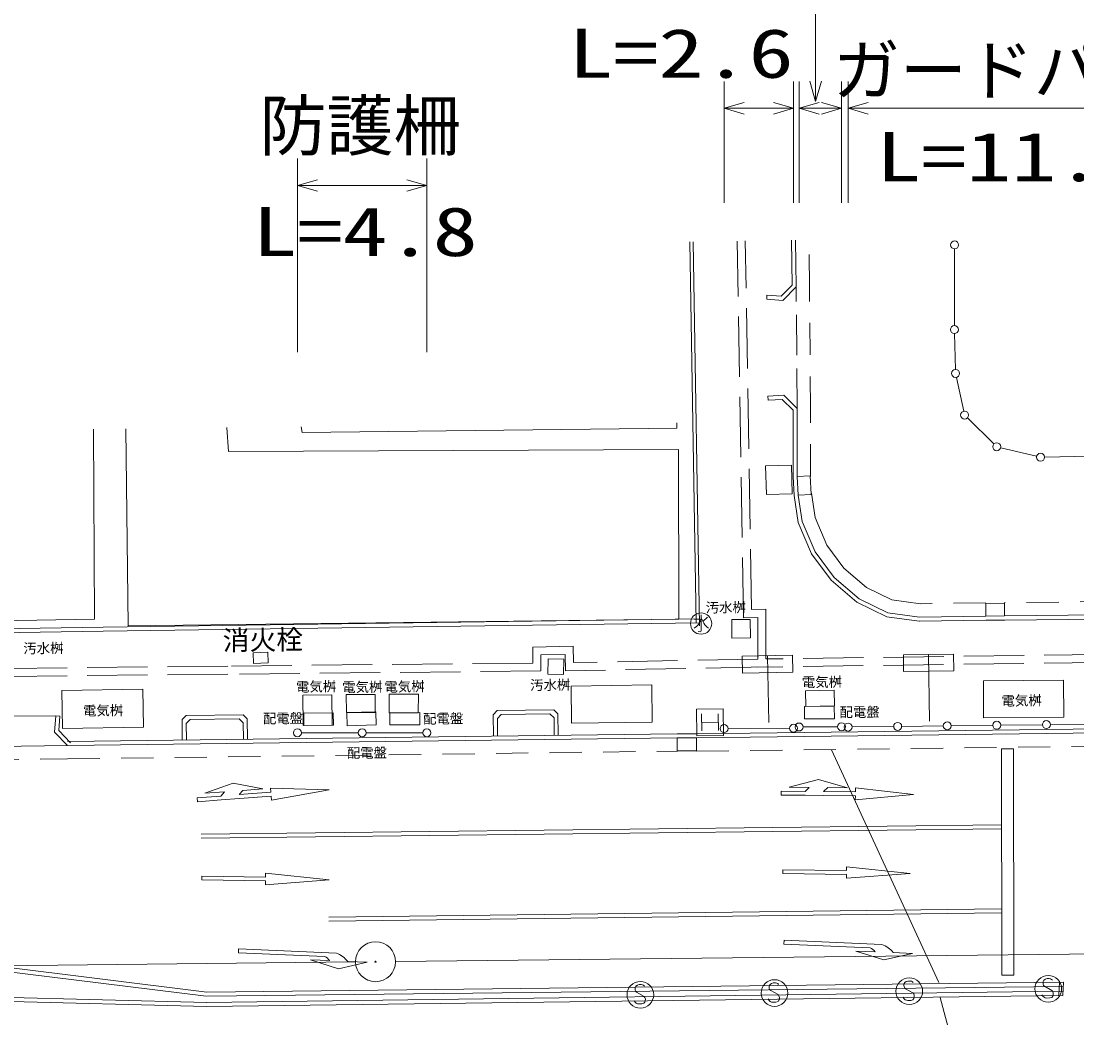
# Model space of a CAD drawing. Units: millimetres, scale not verified. Extents: x 40000 to 680000, y 20000 to 380000.
# Drawn here: x 155055 to 194479, y 281658 to 318874 of the extents above; entities that cross this region are included whole.
import ezdxf
from ezdxf.enums import TextEntityAlignment as Align

# ---------------------------------------------------------------- set-up
doc = ezdxf.new("R2010")
doc.units = ezdxf.units.MM
doc.header["$LTSCALE"] = 1000
for name, pattern in [('USER1', [3, 2.25, -0.75]), ('USER2', [2, 1.2, -0.8]), ('USER3', [2, 1.5, -0.5])]:
    doc.linetypes.add(name, pattern=pattern)
for name, color, linetype, lineweight in [('S-BGD', 1, 'Continuous', 13), ('S-BGD-HTXT', 6, 'Continuous', 13), ('S-BMK', 2, 'Continuous', 13)]:
    doc.layers.add(name, color=color, linetype=linetype, lineweight=lineweight)
doc.styles.add('ＭＳ ゴシック', font='')
doc.styles.get('ＭＳ ゴシック').set_extended_font_data('MS Gothic')

# ---------------------------------------------------------------- blocks, each defined once
blk = doc.blocks.new('BUHIN2')
at = {"layer": 'S-BGD'}
blk.add_circle((0, 0), 149, dxfattribs=at)
blk = doc.blocks.new('BUHIN6')
at = {"layer": 'S-BGD'}
blk.add_line((255, -216), (85, -53), dxfattribs=at)
for points in [[(320, 37), (-274, -32), (-294, -20), (-308, -3), (-303, 76)], [(127, 260), (155, 18), (70, 40), (3, 65), (-64, 103), (-129, 160), (-201, 238)], [(211, 24), (17, -95), (-32, -137), (-97, -221), (-139, -292)]]:
    blk.add_lwpolyline(points, dxfattribs=at)
blk.add_circle((0, 0), 398, dxfattribs=at)
blk = doc.blocks.new('BUHIN26')
at = {"layer": 'S-BGD'}
blk.add_circle((0, 0), 149, dxfattribs=at)
blk = doc.blocks.new('BUHIN28')
at = {"layer": 'S-BGD'}
blk.add_circle((0, 0), 149, dxfattribs=at)
blk = doc.blocks.new('BUHIN29')
at = {"layer": 'S-BGD'}
blk.add_circle((0, 0), 149, dxfattribs=at)
blk = doc.blocks.new('BUHIN30')
at = {"layer": 'S-BGD'}
blk.add_circle((0, 0), 149, dxfattribs=at)
blk = doc.blocks.new('BUHIN141')
at = {"layer": 'S-BMK'}
for radius in [746, 22.5]:
    blk.add_circle((0, 0), radius, dxfattribs=at)
blk = doc.blocks.new('BUHIN142')
at = {"layer": 'S-BGD-HTXT'}
blk.add_lwpolyline([(-136, -768), (0, 0), (291, -724)], dxfattribs=at)
blk = doc.blocks.new('BUHIN143')
at = {"layer": 'S-BGD-HTXT'}
blk.add_lwpolyline([(136, 768), (0, 0), (-291, 724)], dxfattribs=at)
blk = doc.blocks.new('BUHIN144')
at = {"layer": 'S-BGD-HTXT'}
blk.add_lwpolyline([(768, -136), (0, 0), (724, 291)], dxfattribs=at)

msp = doc.modelspace()

# ---------------------------------------------------------------- linework, layer by layer
at = {"layer": 'S-BGD'}
for p, q in [((185936, 315620), (197042, 315620)), ((183842, 309012), (183821, 310696)), ((183993, 308951), (183971, 310698)), ((180030, 310635), (180261, 296412)), ((180150, 310637), (180383, 296294)), ((189904, 307505), (189910, 310368)), ((183436, 308603), (183842, 309012)), ((183494, 308448), (183993, 308951)), ((182907, 308639), (182896, 308490)), ((182896, 308490), (183494, 308448)), ((182907, 308639), (183436, 308603)), ((189908, 307205), (189943, 305870)), ((189979, 305574), (190256, 304310)), ((183535, 304904), (182938, 304875)), ((182938, 304875), (182945, 304725)), ((183476, 304751), (182945, 304725)), ((183887, 304345), (183476, 304751)), ((184037, 304408), (183535, 304904)), ((184032, 301876), (184037, 304408)), ((183882, 301872), (183887, 304345)), ((190395, 304058), (191380, 303087)), ((157791, 296540), (157756, 303643)), ((159047, 296297), (158962, 303657)), ((162800, 302805), (162732, 303697)), ((165548, 303512), (165512, 303728)), ((179540, 303673), (165548, 303512)), ((179540, 303673), (179543, 303880)), ((179597, 302875), (162800, 302805)), ((179597, 302875), (179614, 296540)), ((191633, 302947), (192976, 302626)), ((193272, 302595), (194981, 302634)), ((182857, 302272), (183826, 302297)), ((182884, 301205), (182857, 302272)), ((183826, 302297), (183853, 301230)), ((183921, 301160), (183882, 301872)), ((184032, 301876), (184514, 301903)), ((184071, 301175), (184032, 301876)), ((184071, 301175), (184032, 301876)), ((184514, 301903), (184552, 301202)), ((183853, 301230), (182884, 301205)), ((184552, 301202), (184071, 301175)), ((184071, 300156), (183921, 301160)), ((184216, 300198), (184071, 301175)), ((184573, 298985), (184071, 300156)), ((184704, 299060), (184216, 300198)), ((185302, 298001), (184573, 298985)), ((185413, 298104), (184704, 299060)), ((186345, 297303), (185413, 298104)), ((186262, 297177), (185302, 298001)), ((187422, 296781), (186345, 297303)), ((187378, 296636), (186262, 297177)), ((191075, 297129), (191776, 297138)), ((191081, 296655), (191075, 297129)), ((191776, 297138), (191782, 296664)), ((150041, 296408), (157791, 296540)), ((158116, 296251), (180379, 296563)), ((159047, 296297), (179614, 296540)), ((181592, 296534), (182284, 296535)), ((181594, 295841), (181592, 296534)), ((182284, 296535), (182286, 295843)), ((188584, 296471), (187378, 296636)), ((188604, 296620), (187422, 296781)), ((188604, 296620), (191081, 296655)), ((188606, 296470), (191083, 296505)), ((191782, 296664), (191081, 296655)), ((191782, 296664), (191081, 296655)), ((191784, 296514), (191083, 296505)), ((199808, 296748), (191782, 296664)), ((199808, 296598), (191784, 296514)), ((149123, 296089), (158116, 296251)), ((158119, 296101), (149126, 295939)), ((180381, 296414), (158119, 296101)), ((182286, 295843), (181594, 295841)), ((163721, 295287), (164265, 295310)), ((164265, 295310), (164282, 294910)), ((163738, 294888), (163721, 295287)), ((164282, 294910), (163738, 294888)), ((174721, 294492), (174734, 295063)), ((174734, 295063), (175317, 295050)), ((175317, 295050), (175305, 294480)), ((182923, 295177), (182970, 292683)), ((188938, 295225), (188971, 292731)), ((175305, 294480), (174721, 294492)), ((193980, 294264), (190987, 294240)), ((190987, 294240), (190998, 292863)), ((193991, 292887), (193980, 294264)), ((159605, 293933), (156575, 293886)), ((156575, 293886), (156597, 292464)), ((159627, 292511), (159605, 293933)), ((166652, 293723), (165579, 293709)), ((166667, 292586), (166652, 293723)), ((168270, 293736), (167196, 293728)), ((167196, 293728), (167201, 293057)), ((168276, 293065), (168270, 293736)), ((168802, 293750), (168796, 293052)), ((169889, 293741), (168802, 293750)), ((168802, 293750), (168802, 293732)), ((169889, 293741), (168802, 293750)), ((169884, 293043), (169889, 293741)), ((169889, 293723), (169889, 293741)), ((178601, 294091), (175589, 294048)), ((175589, 294048), (175609, 292662)), ((178621, 292705), (178601, 294091)), ((185414, 293890), (184343, 293867)), ((184343, 293867), (184355, 293288)), ((185426, 293310), (185414, 293890)), ((165579, 293709), (165593, 292573)), ((149603, 292900), (156348, 292937)), ((156348, 292937), (156304, 292327)), ((156498, 292926), (156348, 292937)), ((156498, 292926), (156459, 292383)), ((161212, 292948), (161064, 292796)), ((161212, 292948), (163346, 292977)), ((163498, 292827), (163346, 292977)), ((165611, 293037), (166711, 293051)), ((165617, 292573), (165611, 293037)), ((166711, 293051), (166717, 292587)), ((167201, 293057), (168276, 293065)), ((167222, 293057), (168300, 293088)), ((167236, 292566), (167222, 293057)), ((168300, 293088), (168314, 292597)), ((168796, 293052), (169884, 293043)), ((168818, 293052), (169939, 293058)), ((168820, 292596), (168818, 293052)), ((169939, 293058), (169941, 292602)), ((172830, 293130), (172683, 292978)), ((172683, 292978), (172697, 292179)), ((174947, 293157), (172830, 293130)), ((172986, 292983), (172838, 292831)), ((174804, 293006), (172986, 292983)), ((174956, 292858), (174804, 293006)), ((175100, 293009), (174947, 293157)), ((175114, 292213), (175100, 293009)), ((180463, 293005), (180471, 292380)), ((181088, 293013), (181096, 292388)), ((184307, 293287), (185419, 293295)), ((184311, 292821), (184307, 293287)), ((184355, 293288), (185426, 293310)), ((185419, 293295), (185423, 292830)), ((161074, 292032), (161064, 292796)), ((161366, 292800), (161218, 292648)), ((161226, 292034), (161218, 292648)), ((163200, 292824), (161366, 292800)), ((163352, 292676), (163200, 292824)), ((163359, 292062), (163352, 292676)), ((163498, 292827), (163509, 292064)), ((165593, 292573), (166667, 292586)), ((166717, 292587), (165617, 292573)), ((168314, 292597), (167236, 292566)), ((169941, 292602), (168820, 292596)), ((172847, 292184), (172838, 292831)), ((174964, 292211), (174956, 292858)), ((175609, 292662), (178621, 292705)), ((180467, 292693), (181092, 292701)), ((185541, 292530), (184254, 292520)), ((185423, 292830), (184311, 292821)), ((187637, 292539), (186086, 292520)), ((189488, 292561), (187937, 292542)), ((191339, 292584), (189788, 292565)), ((190998, 292863), (193991, 292887)), ((193190, 292606), (191639, 292587)), ((195041, 292629), (193490, 292610)), ((156304, 292327), (156787, 291827)), ((156459, 292383), (156895, 291932)), ((156597, 292464), (159627, 292511)), ((156785, 291977), (179556, 292270)), ((165524, 292303), (167640, 292303)), ((167940, 292303), (170055, 292302)), ((179558, 292270), (180278, 292268)), ((180276, 292268), (197994, 292490)), ((180277, 292118), (197996, 292340)), ((183747, 292472), (181455, 292461)), ((156787, 291827), (149310, 291727)), ((156787, 291827), (179558, 292120)), ((179557, 291627), (179558, 292120)), ((179558, 292120), (180277, 292118)), ((179558, 292120), (180277, 292118)), ((180277, 292118), (180276, 291626)), ((180276, 291626), (179557, 291627)), ((189319, 282985), (185316, 291664)), ((192109, 291707), (191659, 291706)), ((191659, 291706), (191674, 283250)), ((192109, 291707), (192124, 283250)), ((162971, 290422), (161910, 290044)), ((164078, 290209), (162971, 290422)), ((163339, 290153), (164078, 290209)), ((164384, 290084), (164373, 290232)), ((164373, 290232), (166557, 290175)), ((166557, 290175), (164407, 289788)), ((184831, 290556), (183741, 290272)), ((183741, 290272), (184481, 290263)), ((184481, 290263), (184332, 290117)), ((185914, 290247), (184831, 290556)), ((185023, 290109), (185173, 290256)), ((185173, 290256), (185914, 290247)), ((186209, 290096), (186210, 290244)), ((186210, 290244), (188381, 289997)), ((161626, 289874), (162513, 289941)), ((161637, 289726), (161626, 289874)), ((162524, 289794), (161637, 289726)), ((161910, 290044), (162649, 290100)), ((162649, 290100), (162513, 289941)), ((163213, 289846), (162524, 289794)), ((163202, 289994), (163339, 290153)), ((163202, 289994), (164384, 290084)), ((164396, 289936), (163213, 289846)), ((164407, 289788), (164396, 289936)), ((183441, 289979), (183442, 290127)), ((184330, 289969), (183441, 289979)), ((183442, 290127), (184332, 290117)), ((185021, 289961), (184330, 289969)), ((186207, 289948), (185021, 289961)), ((185023, 290109), (186209, 290096)), ((188381, 289997), (186205, 289799)), ((186205, 289799), (186207, 289948)), ((191665, 288868), (161777, 288519)), ((191666, 288718), (161779, 288369)), ((164179, 286916), (164181, 287059)), ((164181, 287059), (166552, 286812)), ((183499, 287049), (183501, 287191)), ((185874, 287015), (183499, 287049)), ((183501, 287191), (185876, 287158)), ((188250, 287053), (185872, 286873)), ((185872, 286873), (185874, 287015)), ((185876, 287158), (185878, 287300)), ((185878, 287300), (188250, 287053)), ((161802, 286807), (161804, 286950)), ((164177, 286774), (161802, 286807)), ((161804, 286950), (164179, 286916)), ((166552, 286812), (164175, 286632)), ((164175, 286632), (164177, 286774)), ((166546, 285421), (191660, 285729)), ((166547, 285271), (191661, 285579)), ((146880, 284341), (161966, 282467)), ((146889, 284491), (161985, 282616)), ((183541, 284415), (183547, 284560)), ((186762, 284277), (183541, 284415)), ((183547, 284560), (187201, 284402)), ((163170, 284089), (163176, 284233)), ((166391, 283950), (163170, 284089)), ((163176, 284233), (166830, 284076)), ((187272, 283821), (186227, 284155)), ((186227, 284155), (186948, 284124)), ((188342, 284064), (187272, 283821)), ((188342, 284064), (187621, 284095)), ((166901, 283495), (165856, 283829)), ((165856, 283829), (166577, 283798)), ((167972, 283738), (166901, 283495)), ((167972, 283738), (167250, 283769)), ((192124, 283250), (191674, 283250)), ((161985, 282616), (193981, 282986)), ((161986, 282466), (193982, 282836)), ((193831, 282992), (193809, 282507)), ((193981, 282986), (193959, 282500)), ((161982, 282083), (146733, 282473)), ((161985, 282233), (146737, 282623)), ((193957, 282650), (161980, 282233)), ((193959, 282500), (161982, 282083)), ((189847, 280661), (189376, 282420))]:
    msp.add_line(p, q, dxfattribs=at)
at = {"layer": 'S-BGD', "linetype": 'USER1'}
for p, q in [((182329, 296904), (182094, 310668)), ((182034, 296598), (181794, 310663)), ((182859, 296915), (182329, 296904)), ((182868, 295062), (182859, 296915)), ((182561, 296609), (182034, 296598)), ((182568, 295056), (182561, 296609)), ((174167, 295505), (174161, 294908)), ((175670, 295539), (174167, 295505)), ((175677, 294924), (175670, 295539)), ((174161, 294908), (162770, 294792)), ((174464, 295211), (174458, 294611)), ((175373, 295232), (174464, 295211)), ((175380, 294618), (175373, 295232)), ((182568, 295056), (175677, 294924)), ((198502, 294968), (182570, 294758)), ((198504, 295268), (182868, 295062)), ((162770, 294792), (138439, 294548)), ((174458, 294611), (162773, 294492)), ((182874, 294762), (175380, 294618)), ((162773, 294492), (138442, 294248))]:
    msp.add_line(p, q, dxfattribs=at)
at = {"layer": 'S-BGD', "linetype": 'USER2'}
for p, q in [((184493, 308956), (184471, 310704)), ((184537, 304410), (184493, 308956)), ((184532, 301875), (184537, 304410)), ((184701, 300335), (184565, 301249)), ((185140, 299311), (184701, 300335)), ((185781, 298447), (185140, 299311)), ((186621, 297725), (185781, 298447)), ((187568, 297266), (186621, 297725)), ((188635, 297120), (187568, 297266)), ((191074, 297155), (188635, 297120)), ((199803, 297248), (191777, 297163)), ((180284, 291618), (198002, 291840)), ((156793, 291328), (179564, 291620)), ((153771, 291293), (156793, 291328))]:
    msp.add_line(p, q, dxfattribs=at)
at = {"layer": 'S-BGD', "linetype": 'USER3'}
msp.add_line((184037, 304408), (183993, 308951), dxfattribs=at)
at = {"layer": 'S-BGD'}
for points in [[(181985, 295159), (183860, 295195), (183872, 294570), (181997, 294534)], [(188000, 295212), (189875, 295237), (189883, 294612), (188009, 294587)], [(180286, 292191), (180274, 293191), (181273, 293203), (181286, 292203)]]:
    msp.add_lwpolyline(points, close=True, dxfattribs=at)
for points in [[(193563, 283067), (193535, 283097), (193497, 283114), (193445, 283123), (193367, 283123), (193302, 283104), (193248, 283066), (193216, 283011), (193214, 282953), (193217, 282916), (193237, 282866), (193273, 282839), (193547, 282685), (193577, 282640), (193598, 282578), (193594, 282518), (193577, 282470), (193542, 282424), (193465, 282401), (193350, 282400), (193300, 282407), (193252, 282429), (193212, 282466), (193176, 282523)], [(178329, 282846), (178301, 282875), (178264, 282892), (178211, 282902), (178134, 282901), (178069, 282882), (178014, 282844), (177983, 282789), (177981, 282731), (177984, 282694), (178005, 282644), (178040, 282617), (178315, 282463), (178345, 282419), (178366, 282356), (178362, 282296), (178345, 282248), (178311, 282203), (178234, 282179), (178119, 282178), (178068, 282185), (178021, 282206), (177980, 282243), (177944, 282300)], [(183338, 282911), (183310, 282941), (183272, 282958), (183220, 282967), (183142, 282966), (183077, 282947), (183023, 282909), (182991, 282854), (182989, 282796), (182992, 282759), (183013, 282709), (183049, 282682), (183323, 282528), (183354, 282484), (183375, 282421), (183370, 282361), (183353, 282314), (183319, 282268), (183242, 282245), (183127, 282243), (183077, 282250), (183029, 282272), (182988, 282309), (182953, 282366)], [(188367, 282980), (188339, 283010), (188301, 283026), (188249, 283035), (188171, 283033), (188107, 283014), (188052, 282975), (188021, 282920), (188020, 282862), (188024, 282825), (188045, 282775), (188080, 282748), (188357, 282597), (188388, 282553), (188409, 282491), (188406, 282431), (188389, 282383), (188355, 282337), (188278, 282313), (188163, 282310), (188113, 282317), (188065, 282338), (188024, 282374), (187988, 282431)]]:
    msp.add_lwpolyline(points, dxfattribs=at)
for centre, radius in [((189904, 307355), 149), ((189947, 305720), 149), ((190288, 304164), 149), ((191487, 302982), 149), ((193122, 302592), 149), ((183187, 282586), 498), ((188220, 282654), 498), ((193411, 282743), 498), ((178179, 282521), 498)]:
    msp.add_circle(centre, radius, dxfattribs=at)
for centre, radius, start, end in [((186559, 283840), 481, 36.1909, 65.1465), ((186864, 283501), 962, 38.1592, 69.5376), ((166188, 283513), 481, 36.1909, 65.1465), ((166493, 283174), 962, 38.1592, 69.5376)]:
    msp.add_arc(centre, radius, start, end, dxfattribs=at)
at = {"layer": 'S-BGD-HTXT'}
for p, q in [((184722, 315879), (184722, 330027)), ((181305, 312088), (181305, 316620)), ((183897, 316620), (183897, 312088)), ((184104, 312088), (184104, 316620)), ((185691, 316620), (185691, 312088)), ((185936, 312088), (185936, 316620)), ((181305, 315620), (183897, 315620)), ((184104, 315620), (185691, 315620)), ((165374, 306512), (165374, 313739)), ((170205, 313739), (170205, 306512)), ((165374, 312739), (170205, 312739))]:
    msp.add_line(p, q, dxfattribs=at)
at = {"layer": 'S-BMK'}
for p, q in [((169040, 283765), (267534, 284832)), ((69046, 282681), (167540, 283748))]:
    msp.add_line(p, q, dxfattribs=at)

# ---------------------------------------------------------------- block references
at = {"rotation": 84.0093}
for name, p in [('BUHIN144', (184722, 315879)), ('BUHIN142', (181305, 315620)), ('BUHIN143', (183897, 315620)), ('BUHIN142', (184104, 315620)), ('BUHIN143', (185691, 315620)), ('BUHIN142', (185936, 315620)), ('BUHIN142', (165374, 312739)), ('BUHIN143', (170205, 312739)), ('BUHIN2', (189911, 310518)), ('BUHIN2', (189904, 307355)), ('BUHIN6', (180447, 296383)), ('BUHIN30', (181305, 292461)), ('BUHIN30', (183897, 292473)), ('BUHIN29', (184104, 292519)), ('BUHIN29', (185691, 292531)), ('BUHIN28', (185936, 292518)), ('BUHIN28', (187787, 292541)), ('BUHIN28', (189638, 292563)), ('BUHIN28', (191489, 292586)), ('BUHIN28', (193340, 292608)), ('BUHIN26', (165374, 292303)), ('BUHIN26', (167790, 292303)), ('BUHIN26', (170205, 292302)), ('BUHIN141', (168290, 283756))]:
    msp.add_blockref(name, p, dxfattribs=at)

# ---------------------------------------------------------------- texts
at = {"layer": 'S-BGD', "style": 'ＭＳ ゴシック'}
for s, height, p in [('汚水桝', 366.6, (180623, 296682)), ('消火栓', 733.1, (162591, 295166)), ('汚水桝', 366.6, (155140, 295158)), ('電気桝', 366.6, (165322, 293728)), ('電気桝', 366.6, (167047, 293710)), ('電気桝', 366.6, (168624, 293727)), ('汚水桝', 366.6, (174065, 293786)), ('電気桝', 366.6, (184212, 293896)), ('電気桝', 366.6, (191668, 293206)), ('電気桝', 366.6, (157367, 292834)), ('配電盤', 366.6, (185618, 292774)), ('配電盤', 366.6, (164087, 292540)), ('配電盤', 366.6, (170068, 292532)), ('配電盤', 366.6, (167220, 291253))]:
    msp.add_text(s, height=height, rotation=0.7, dxfattribs=at).set_placement(p, align=Align.BOTTOM_LEFT)
at = {"layer": 'S-BGD-HTXT', "style": 'ＭＳ ゴシック', "width": 1.35}
for s, p in [('L=2.6', (175486, 316207)), ('L=11.2', (186984, 312346)), ('L=4.8', (163690, 309552))]:
    msp.add_text(s, height=1833, dxfattribs=at).set_placement(p, align=Align.BOTTOM_LEFT)
at = {"layer": 'S-BGD-HTXT', "style": 'ＭＳ ゴシック'}
for s, p in [('ガードパイプ', (185368, 315577)), ('防護柵', (163959, 313506))]:
    msp.add_text(s, height=1833, dxfattribs=at).set_placement(p, align=Align.BOTTOM_LEFT)

doc.saveas('drawing.dxf')
